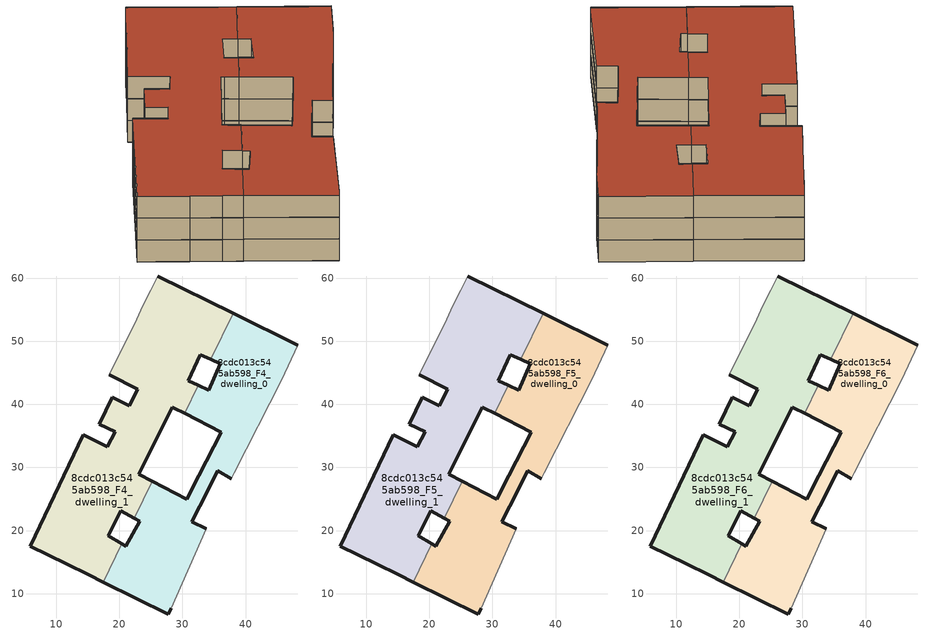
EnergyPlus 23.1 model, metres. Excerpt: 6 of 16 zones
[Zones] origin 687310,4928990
8cdc013c545ab598_F4_dwelling_0
 floor to 8cdc013c545ab598_F3_dwelling_0 (EU_floor_Construction): 33.75,20.27 31.45,21.4 32.7,23.83 35.57,29.45 37.74,28.25 38.19,29.15 45.73,43.9 48.26,49.39 38.05,54.42 34.51,47.11 35.99,46.42 34.18,42.2 32.51,42.99 30.37,38.56 36.17,35.57 32.59,28.69 30.64,24.96 25.18,27.84 22.33,21.96 23.2,21.46 21.05,17.55 20.38,17.93 17.44,11.86 27.77,6.79 28.22,7.72 z12
 wall outside (EU_wall_Construction): 28.22,7.72 27.77,6.79 17.44,11.86 / 20.39,17.93 21.05,17.55 23.2,21.46 22.33,21.96 / 25.18,27.84 30.64,24.96 32.59,28.69 36.17,35.57 30.37,38.56 / 32.51,42.99 34.18,42.2 35.99,46.42 34.51,47.11 / 38.05,54.42 48.26,49.39 / 37.74,28.25 35.57,29.45 32.7,23.83 31.45,21.4 33.75,20.27 z12:15
 wall adiabatic (EU_wall_Construction): 33.75,20.27 28.22,7.72 / 48.26,49.39 45.73,43.9 38.19,29.15 37.74,28.25 z12:15
 wall to 8cdc013c545ab598_F4_dwelling_1 (EU_wall_Construction): 17.44,11.86 20.39,17.93 / 22.33,21.96 25.18,27.84 / 30.37,38.56 32.51,42.99 / 34.51,47.11 38.05,54.42 z12:15
8cdc013c545ab598_F4_dwelling_1
 floor to 8cdc013c545ab598_F3_dwelling_1 (EU_floor_Construction): 20.38,17.93 18.23,19.15 20.23,23.16 22.33,21.96 25.18,27.84 23.1,28.94 28.38,39.57 28.73,39.4 30.37,38.56 32.51,42.99 30.9,43.74 32.83,47.89 34.51,47.11 38.05,54.42 26.06,60.33 24.96,58.07 23.74,55.58 22.72,53.47 18.43,44.69 22.95,42.37 21.58,39.79 18.87,41.14 16.82,36.83 19.34,35.69 18.12,33.26 14.3,35.2 5.89,17.52 11.59,14.73 15.16,12.97 17.44,11.86 z12
 wall outside (EU_wall_Construction): 26.06,60.33 38.05,54.42 / 34.51,47.11 32.83,47.89 30.9,43.74 32.51,42.99 / 30.37,38.56 28.73,39.4 28.38,39.57 23.1,28.94 25.18,27.84 / 22.33,21.96 20.23,23.16 18.23,19.15 20.39,17.93 / 17.44,11.86 15.16,12.97 11.59,14.73 5.89,17.52 14.3,35.2 18.12,33.26 19.34,35.69 16.82,36.83 18.87,41.14 21.58,39.79 22.95,42.37 18.43,44.69 z12:15
 wall adiabatic (EU_wall_Construction): 18.43,44.69 22.72,53.47 23.74,55.58 24.96,58.07 26.06,60.33 z12:15
8cdc013c545ab598_F5_dwelling_0
 floor to 8cdc013c545ab598_F4_dwelling_0 (EU_floor_Construction): 33.75,20.27 31.45,21.4 32.7,23.83 35.57,29.45 37.74,28.25 38.19,29.15 45.73,43.9 48.26,49.39 38.05,54.42 34.51,47.11 35.99,46.42 34.18,42.2 32.51,42.99 30.37,38.56 36.17,35.57 32.59,28.69 30.64,24.96 25.18,27.84 22.33,21.96 23.2,21.46 21.05,17.55 20.38,17.93 17.44,11.86 27.77,6.79 28.22,7.72 z15
 wall outside (EU_wall_Construction): 28.22,7.72 27.77,6.79 17.44,11.86 / 20.39,17.93 21.05,17.55 23.2,21.46 22.33,21.96 / 25.18,27.84 30.64,24.96 32.59,28.69 36.17,35.57 30.37,38.56 / 32.51,42.99 34.18,42.2 35.99,46.42 34.51,47.11 / 38.05,54.42 48.26,49.39 / 37.74,28.25 35.57,29.45 32.7,23.83 31.45,21.4 33.75,20.27 z15:18
 wall adiabatic (EU_wall_Construction): 33.75,20.27 28.22,7.72 / 48.26,49.39 45.73,43.9 38.19,29.15 37.74,28.25 z15:18
 wall to 8cdc013c545ab598_F5_dwelling_1 (EU_wall_Construction): 17.44,11.86 20.39,17.93 / 22.33,21.96 25.18,27.84 / 30.37,38.56 32.51,42.99 / 34.51,47.11 38.05,54.42 z15:18
8cdc013c545ab598_F5_dwelling_1
 floor to 8cdc013c545ab598_F4_dwelling_1 (EU_floor_Construction): 20.38,17.93 18.23,19.15 20.23,23.16 22.33,21.96 25.18,27.84 23.1,28.94 28.38,39.57 28.73,39.4 30.37,38.56 32.51,42.99 30.9,43.74 32.83,47.89 34.51,47.11 38.05,54.42 26.06,60.33 24.96,58.07 23.74,55.58 22.72,53.47 18.43,44.69 22.95,42.37 21.58,39.79 18.87,41.14 16.82,36.83 19.34,35.69 18.12,33.26 14.3,35.2 5.89,17.52 11.59,14.73 15.16,12.97 17.44,11.86 z15
 wall outside (EU_wall_Construction): 26.06,60.33 38.05,54.42 / 34.51,47.11 32.83,47.89 30.9,43.74 32.51,42.99 / 30.37,38.56 28.73,39.4 28.38,39.57 23.1,28.94 25.18,27.84 / 22.33,21.96 20.23,23.16 18.23,19.15 20.39,17.93 / 17.44,11.86 15.16,12.97 11.59,14.73 5.89,17.52 14.3,35.2 18.12,33.26 19.34,35.69 16.82,36.83 18.87,41.14 21.58,39.79 22.95,42.37 18.43,44.69 z15:18
 wall adiabatic (EU_wall_Construction): 18.43,44.69 22.72,53.47 23.74,55.58 24.96,58.07 26.06,60.33 z15:18
8cdc013c545ab598_F6_dwelling_0
 floor to 8cdc013c545ab598_F5_dwelling_0 (EU_floor_Construction): 33.75,20.27 31.45,21.4 32.7,23.83 35.57,29.45 37.74,28.25 38.19,29.15 45.73,43.9 48.26,49.39 38.05,54.42 34.51,47.11 35.99,46.42 34.18,42.2 32.51,42.99 30.37,38.56 36.17,35.57 32.59,28.69 30.64,24.96 25.18,27.84 22.33,21.96 23.2,21.46 21.05,17.55 20.38,17.93 17.44,11.86 27.77,6.79 28.22,7.72 z18
 wall outside (EU_wall_Construction): 28.22,7.72 27.77,6.79 17.44,11.86 / 20.39,17.93 21.05,17.55 23.2,21.46 22.33,21.96 / 25.18,27.84 30.64,24.96 32.59,28.69 36.17,35.57 30.37,38.56 / 32.51,42.99 34.18,42.2 35.99,46.42 34.51,47.11 / 38.05,54.42 48.26,49.39 / 37.74,28.25 35.57,29.45 32.7,23.83 31.45,21.4 33.75,20.27 z18:21
 wall adiabatic (EU_wall_Construction): 33.75,20.27 28.22,7.72 / 48.26,49.39 45.73,43.9 38.19,29.15 37.74,28.25 z18:21
 wall to 8cdc013c545ab598_F6_dwelling_1 (EU_wall_Construction): 17.44,11.86 20.39,17.93 / 22.33,21.96 25.18,27.84 / 30.37,38.56 32.51,42.99 / 34.51,47.11 38.05,54.42 z18:21
 roof outside (EU_roof_Construction): 48.26,49.39 45.73,43.9 38.19,29.15 37.74,28.25 35.57,29.45 32.7,23.83 31.45,21.4 33.75,20.27 28.22,7.72 27.77,6.79 17.44,11.86 20.39,17.93 21.05,17.55 23.2,21.46 22.33,21.96 25.18,27.84 30.64,24.96 32.59,28.69 36.17,35.57 30.37,38.56 32.51,42.99 34.18,42.2 35.99,46.42 34.51,47.11 38.05,54.42 z21
8cdc013c545ab598_F6_dwelling_1
 floor to 8cdc013c545ab598_F5_dwelling_1 (EU_floor_Construction): 20.38,17.93 18.23,19.15 20.23,23.16 22.33,21.96 25.18,27.84 23.1,28.94 28.38,39.57 28.73,39.4 30.37,38.56 32.51,42.99 30.9,43.74 32.83,47.89 34.51,47.11 38.05,54.42 26.06,60.33 24.96,58.07 23.74,55.58 22.72,53.47 18.43,44.69 22.95,42.37 21.58,39.79 18.87,41.14 16.82,36.83 19.34,35.69 18.12,33.26 14.3,35.2 5.89,17.52 11.59,14.73 15.16,12.97 17.44,11.86 z18
 wall outside (EU_wall_Construction): 26.06,60.33 38.05,54.42 / 34.51,47.11 32.83,47.89 30.9,43.74 32.51,42.99 / 30.37,38.56 28.73,39.4 28.38,39.57 23.1,28.94 25.18,27.84 / 22.33,21.96 20.23,23.16 18.23,19.15 20.39,17.93 / 17.44,11.86 15.16,12.97 11.59,14.73 5.89,17.52 14.3,35.2 18.12,33.26 19.34,35.69 16.82,36.83 18.87,41.14 21.58,39.79 22.95,42.37 18.43,44.69 z18:21
 wall adiabatic (EU_wall_Construction): 18.43,44.69 22.72,53.47 23.74,55.58 24.96,58.07 26.06,60.33 z18:21
 roof outside (EU_roof_Construction): 38.05,54.42 34.51,47.11 32.83,47.89 30.9,43.74 32.51,42.99 30.37,38.56 28.73,39.4 28.38,39.57 23.1,28.94 25.18,27.84 22.33,21.96 20.23,23.16 18.23,19.15 20.39,17.93 17.44,11.86 15.16,12.97 11.59,14.73 5.89,17.52 14.3,35.2 18.12,33.26 19.34,35.69 16.82,36.83 18.87,41.14 21.58,39.79 22.95,42.37 18.43,44.69 22.72,53.47 23.74,55.58 24.96,58.07 26.06,60.33 z21
[Building]
EU S2 Campaign: North Axis=0; Terrain=City; Solar Distribution=FullExterior
[Site:Location]
Bologna: Latitude=44.5; Longitude=11.25; Time Zone=1; Elevation=37
[SizingPeriod:WeatherFileDays]
AnnualSizingPeriod: Begin Month=1; Begin Day of Month=1; End Month=12; End Day of Month=31; Day of Week for Start Day=Monday; Use Weather File Daylight Saving Period=No; Use Weather File Rain and Snow Indicators=No
[MATERIAL]
EU_InternalMass_Material: Roughness=MediumRough; Thickness=0.1; Conductivity=1; Density=1800; Specific Heat=900; Thermal Absorptance=0.9; Solar Absorptance=0.7; Visible Absorptance=0.7
[MATERIAL:NOMASS] Roughness=MediumRough; Thermal Absorptance=0.9; Solar Absorptance=0.7; Visible Absorptance=0.7
Name | Thermal Resistance
EU_wall_NoMass | 0.905828
EU_roof_NoMass | 0.37593
EU_floor_NoMass | 0.67114
[CONSTRUCTION]
EU_wall_Construction: EU_wall_NoMass
EU_roof_Construction: EU_roof_NoMass
EU_floor_Construction: EU_floor_NoMass
EU_InternalMass_Construction: EU_InternalMass_Material
[ZONE] Type=1; Multiplier=1; Ceiling Height=autocalculate; Floor Area=autocalculate; Part of Total Floor Area=Yes
Name | Volume
8cdc013c545ab598_F4_dwelling_0; 8cdc013c545ab598_F5_dwelling_0; 8cdc013c545ab598_F6_dwelling_0 | 1267.67
8cdc013c545ab598_F4_dwelling_1; 8cdc013c545ab598_F5_dwelling_1; 8cdc013c545ab598_F6_dwelling_1 | 1624.67
[INTERNALMASS] Construction=EU_InternalMass_Construction
Name | Zone or ZoneList | Surface Area
8cdc013c545ab598_F4_dwelling_0_EU_InternalMass | 8cdc013c545ab598_F4_dwelling_0 | 422.557
8cdc013c545ab598_F4_dwelling_1_EU_InternalMass | 8cdc013c545ab598_F4_dwelling_1 | 541.557
8cdc013c545ab598_F5_dwelling_0_EU_InternalMass | 8cdc013c545ab598_F5_dwelling_0 | 422.557
8cdc013c545ab598_F5_dwelling_1_EU_InternalMass | 8cdc013c545ab598_F5_dwelling_1 | 541.557
8cdc013c545ab598_F6_dwelling_0_EU_InternalMass | 8cdc013c545ab598_F6_dwelling_0 | 422.557
8cdc013c545ab598_F6_dwelling_1_EU_InternalMass | 8cdc013c545ab598_F6_dwelling_1 | 541.557
[OTHEREQUIPMENT] Fuel Type=Electricity; Design Level Calculation Method=Watts/Area; Power per Zone Floor Area=1; Fraction Latent=0; Fraction Radiant=0; Fraction Lost=0; Carbon Dioxide Generation Rate=0; EndUse Subcategory=EU_Step8_InternalGains
Name | Zone or ZoneList or Space or SpaceList | Schedule
EU_Step8_InternalGain_8cdc013c545ab598_F4_dwelling_0_f000 | 8cdc013c545ab598_F4_dwelling_0 | EU_Step8_GainSchedule_8cdc013c545ab598_F4_dwelling_0_f000
EU_Step8_InternalGain_8cdc013c545ab598_F4_dwelling_1_f000 | 8cdc013c545ab598_F4_dwelling_1 | EU_Step8_GainSchedule_8cdc013c545ab598_F4_dwelling_1_f000
EU_Step8_InternalGain_8cdc013c545ab598_F5_dwelling_0_f000 | 8cdc013c545ab598_F5_dwelling_0 | EU_Step8_GainSchedule_8cdc013c545ab598_F5_dwelling_0_f000
EU_Step8_InternalGain_8cdc013c545ab598_F5_dwelling_1_f000 | 8cdc013c545ab598_F5_dwelling_1 | EU_Step8_GainSchedule_8cdc013c545ab598_F5_dwelling_1_f000
EU_Step8_InternalGain_8cdc013c545ab598_F6_dwelling_0_f000 | 8cdc013c545ab598_F6_dwelling_0 | EU_Step8_GainSchedule_8cdc013c545ab598_F6_dwelling_0_f000
EU_Step8_InternalGain_8cdc013c545ab598_F6_dwelling_1_f000 | 8cdc013c545ab598_F6_dwelling_1 | EU_Step8_GainSchedule_8cdc013c545ab598_F6_dwelling_1_f000
[ZONEVENTILATION:DESIGNFLOWRATE] Schedule=EU_AlwaysOn; Design Flow Rate Calculation Method=AirChanges/Hour; Air Changes per Hour=0.73129; Ventilation Type=Natural; Fan Pressure Rise=0; Fan Total Efficiency=1; Constant Term Coefficient=1; Temperature Term Coefficient=0; Velocity Term Coefficient=0; Velocity Squared Term Coefficient=0; Minimum Indoor Temperature=-100; Maximum Indoor Temperature=100; Delta Temperature=-100; Minimum Outdoor Temperature=-100; Maximum Outdoor Temperature=100; Maximum Wind Speed=40
Name | Zone or ZoneList or Space or SpaceList
EU_ConstantAir_8cdc013c545ab598_F4_dwelling_0 | 8cdc013c545ab598_F4_dwelling_0
EU_ConstantAir_8cdc013c545ab598_F4_dwelling_1 | 8cdc013c545ab598_F4_dwelling_1
EU_ConstantAir_8cdc013c545ab598_F5_dwelling_0 | 8cdc013c545ab598_F5_dwelling_0
EU_ConstantAir_8cdc013c545ab598_F5_dwelling_1 | 8cdc013c545ab598_F5_dwelling_1
EU_ConstantAir_8cdc013c545ab598_F6_dwelling_0 | 8cdc013c545ab598_F6_dwelling_0
EU_ConstantAir_8cdc013c545ab598_F6_dwelling_1 | 8cdc013c545ab598_F6_dwelling_1
[HVACTEMPLATE:ZONE:IDEALLOADSAIRSYSTEM] System Availability Schedule=EU_AlwaysOn; Maximum Heating Supply Air Temperature=50; Minimum Cooling Supply Air Temperature=13; Maximum Heating Supply Air Humidity Ratio=0.0156; Minimum Cooling Supply Air Humidity Ratio=0.0077; Heating Limit=NoLimit; Cooling Limit=NoLimit; Heating Availability Schedule=EU_AlwaysOn; Cooling Availability Schedule=EU_CoolingOff; Dehumidification Control Type=ConstantSensibleHeatRatio; Cooling Sensible Heat Ratio=0.7; Dehumidification Setpoint=60; Humidification Control Type=None; Humidification Setpoint=30; Outdoor Air Method=None; Outdoor Air Flow Rate per Person=0.00944; Outdoor Air Flow Rate per Zone Floor Area=0; Outdoor Air Flow Rate per Zone=0; Demand Controlled Ventilation Type=None; Outdoor Air Economizer Type=NoEconomizer; Heat Recovery Type=None; Sensible Heat Recovery Effectiveness=0.7; Latent Heat Recovery Effectiveness=0.65
Name | Template Thermostat
8cdc013c545ab598_F4_dwelling_0 | EU_HeatOnly_8cdc013c545ab598_F4_dwelling_0
8cdc013c545ab598_F4_dwelling_1 | EU_HeatOnly_8cdc013c545ab598_F4_dwelling_1
8cdc013c545ab598_F5_dwelling_0 | EU_HeatOnly_8cdc013c545ab598_F5_dwelling_0
8cdc013c545ab598_F5_dwelling_1 | EU_HeatOnly_8cdc013c545ab598_F5_dwelling_1
8cdc013c545ab598_F6_dwelling_0 | EU_HeatOnly_8cdc013c545ab598_F6_dwelling_0
8cdc013c545ab598_F6_dwelling_1 | EU_HeatOnly_8cdc013c545ab598_F6_dwelling_1
[SIZING:ZONE] Zone Cooling Design Supply Air Temperature Input Method=SupplyAirTemperature; Zone Cooling Design Supply Air Temperature=13; Zone Heating Design Supply Air Temperature Input Method=SupplyAirTemperature; Zone Heating Design Supply Air Temperature=50; Zone Cooling Design Supply Air Humidity Ratio=0.008; Zone Heating Design Supply Air Humidity Ratio=0.008; Cooling Design Air Flow Method=DesignDay; Cooling Design Air Flow Rate=0; Cooling Minimum Air Flow per Zone Floor Area=0.000762; Cooling Minimum Air Flow=0; Cooling Minimum Air Flow Fraction=0.2; Heating Design Air Flow Method=DesignDay; Heating Design Air Flow Rate=0; Heating Maximum Air Flow per Zone Floor Area=0.002032; Heating Maximum Air Flow=0.141576; Heating Maximum Air Flow Fraction=0.3; Account for Dedicated Outdoor Air System=No; Dedicated Outdoor Air System Control Strategy=NeutralSupplyAir; Dedicated Outdoor Air Low Setpoint Temperature for Design=autosize; Dedicated Outdoor Air High Setpoint Temperature for Design=autosize; Zone Load Sizing Method=Sensible Load Only No Latent Load; Zone Latent Cooling Design Supply Air Humidity Ratio Input Method=HumidityRatioDifference; Zone Cooling Design Supply Air Humidity Ratio Difference=0.005; Zone Latent Heating Design Supply Air Humidity Ratio Input Method=HumidityRatioDifference; Zone Humidification Design Supply Air Humidity Ratio Difference=0.005
8cdc013c545ab598_F4_dwelling_0; 8cdc013c545ab598_F4_dwelling_1; 8cdc013c545ab598_F5_dwelling_0; 8cdc013c545ab598_F5_dwelling_1; 8cdc013c545ab598_F6_dwelling_0; 8cdc013c545ab598_F6_dwelling_1
[SCHEDULE:CONSTANT]
Name | Hourly Value
EU_AlwaysOn | 1
EU_CoolingOff | 0
[SCHEDULE:FILE] Column Number=1; Rows to Skip at Top=0; Number of Hours of Data=8760; Column Separator=Comma; Interpolate to Timestep=No; Minutes per Item=60; Adjust Schedule for Daylight Savings=Yes
Name | File
EU_Step8_GainSchedule_8cdc013c545ab598_F4_dwelling_0_f000 | ../../schedules/8cdc013c545ab598/8cdc013c545ab598_F4_dwelling_0_f000_gain.csv
EU_Step8_GainSchedule_8cdc013c545ab598_F4_dwelling_1_f000 | ../../schedules/8cdc013c545ab598/8cdc013c545ab598_F4_dwelling_1_f000_gain.csv
EU_Step8_GainSchedule_8cdc013c545ab598_F5_dwelling_0_f000 | ../../schedules/8cdc013c545ab598/8cdc013c545ab598_F5_dwelling_0_f000_gain.csv
EU_Step8_GainSchedule_8cdc013c545ab598_F5_dwelling_1_f000 | ../../schedules/8cdc013c545ab598/8cdc013c545ab598_F5_dwelling_1_f000_gain.csv
EU_Step8_GainSchedule_8cdc013c545ab598_F6_dwelling_0_f000 | ../../schedules/8cdc013c545ab598/8cdc013c545ab598_F6_dwelling_0_f000_gain.csv
EU_Step8_GainSchedule_8cdc013c545ab598_F6_dwelling_1_f000 | ../../schedules/8cdc013c545ab598/8cdc013c545ab598_F6_dwelling_1_f000_gain.csv
